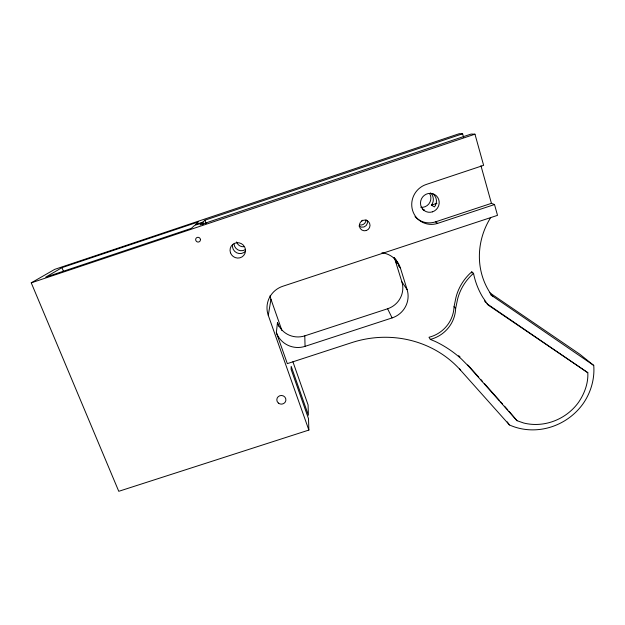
<?xml version="1.0" encoding="UTF-8"?>
<svg xmlns="http://www.w3.org/2000/svg" width="625" height="625" viewBox="0 0 625 625"><rect width="100%" height="100%" fill="white"/><g stroke="black" fill="none" stroke-linecap="round" stroke-linejoin="round"><path stroke-width="0.94" d="M489.836 292.867L579.781 354.211L593.742 365.438C594.844 379.094 590.766 392.781 582.922 403.945A58.633 54.414 -32.2 0 1 509.43 424.953L460.445 370.078A101.438 95.516 -13.3 0 0 351.922 342.57L287.328 363.633L276.352 332.555L277.469 322.68A21.609 21.117 1.8 0 0 304.789 335.859L387.609 308.758A21.766 21.25 -29.8 0 0 401.875 281.812L395.516 261.359A21.906 21.492 -34.9 0 0 394.078 257.883M463.609 137.32L462.617 133.797L459.273 133.695L54.719 269.359L31.25 282.836L118.766 491.305L308.867 430.07L268.273 315.328L270.961 299.273A21.328 20.969 7.2 0 1 270.055 295.727M454.039 306.727L455.961 297.469A48.812 46.117 -38 0 1 469.859 273.586L471.781 271.867L473.57 273.352L473.766 274.555A82.375 77.055 -45.9 0 0 482.828 297.359L488.039 304.969L587.82 372.711C588.359 383.266 584.484 393.609 578.609 402.25A50.109 46.461 -32.1 0 1 523.781 423.039L516.984 420.688L468.836 366.523L461.648 359.219A111.32 104.742 -13.3 0 0 435.297 341.477L430.32 339.398L429 337.266A32.391 31.234 -32 0 0 454.039 306.727L455.633 308.555A32.727 31.539 -31.8 0 1 430.32 339.398M455.633 308.555L457.57 299.211A49.312 46.562 -37.8 0 1 471.625 275.086L473.57 273.352M432.383 193.469A9.391 9.086 -57.1 0 1 435.383 205.578L434.445 206.906L431.383 205.133L432.289 203.828A9.18 8.883 -57.7 0 0 430.578 192.945M202.828 224.672L202.164 222.852L200.047 224.891L471.102 134.062L474.969 134.18L483.625 165.344L426.164 184.492A20.68 19.992 -56.2 0 0 412.563 210.352A20.68 19.992 -56.2 0 0 437.656 223.359L494.516 204.547L497.516 215.344L282.789 286.266A23.336 22.852 5.2 0 0 268.273 315.328M202.164 222.852L194.602 225.383L191.398 228.336L45.719 277.148L61.961 267.648L198.367 221.914L195.406 224.641L202.906 222.125L204.898 220.203L462.617 133.797M31.25 282.836L474.969 134.18M431.383 205.133L436.914 203.297M415.016 216.625A20.352 19.688 -56.6 0 0 435.484 221.867L491.438 203.344L494.516 204.547M276.352 332.555A22.711 22.133 1.2 0 0 305.055 346.352L392.094 317.922A22.875 22.281 -28.5 0 0 407.125 289.664L400.469 268.203L399.055 266.25A22.711 22.25 -33.6 0 0 394.219 257.891M422.961 209.695L424.445 210.227L422.312 208.836M486.922 303.719L587.82 372.711M490.625 294.758L593.742 365.438M435.484 221.867L437.656 223.359M468.43 365.594L478.742 377.195M480.68 379.375L482.609 381.547M484.547 383.727L499.367 400.406M500.656 401.859L502.594 404.031M504.523 406.211L507.75 409.836M509.039 411.289L516.984 420.688M395.516 261.359L396.828 263.172L395.688 259.523M467.703 364.938L468.836 366.523M507.25 421.875L509.43 424.953M484.57 300.914L485.602 302.422M401.875 281.812L407.125 289.664M459.43 368.547L460.445 370.078M387.609 308.758L392.094 317.922M61.961 267.648L63.438 271.25M204.898 220.203L206.125 223.594M202.906 222.125L203.562 223.938M270.961 299.273L281.938 330.516M292.914 361.758L308.086 404.945L308.406 415.227L291.203 366.391L291.102 369.328L308.516 418.711L308.867 430.07M277.469 322.68L278.734 326.273M398.188 263.453L399.055 266.25M480.938 165.68L491.438 203.344M471.781 271.867L471.977 273.055M304.789 335.859L305.055 346.352M366.023 219.664A5.094 5.023 -58.5 0 1 359.914 224.922M362.562 220.219A4.922 4.859 -60.6 0 1 361.594 221.055M245.602 251.102A7.523 7.367 37.1 0 1 232.578 244.688M367.328 220.445A5.211 5.133 -57.1 0 1 358.945 225.953M245.406 249.57A7.359 7.211 38.1 0 1 234 243.953M243.742 246.758A7.117 6.977 39.5 0 1 236.531 241.969M429.586 193.523A9.008 8.727 -58.2 0 1 420.812 207.281M492.797 296.633A72.078 67.469 -46.1 0 1 490.688 217.547M394.422 258.008A22.203 21.773 -34.4 0 1 396.828 263.172M458.617 355.633A110.227 103.805 -13.3 0 1 460.023 356.906M381.945 252.75A23.031 22.555 -33.1 0 1 400.469 268.203M200.422 239.508L200.406 240.172A2.43 2.352 39.8 0 1 196.516 241.469L195.797 240.438A2.43 2.352 39.8 0 1 197.219 237.43A2.43 2.352 39.8 0 1 200.297 238.937L200.422 239.508M230.484 252.805A7.797 7.625 35.6 0 0 243.664 255.5A7.797 7.625 35.6 0 0 239.188 242.859A7.797 7.625 35.6 0 0 230.484 252.805M366.289 230.539A5.391 5.32 -55 0 0 368.289 221.43A5.391 5.32 -55 0 0 359.469 224.352A5.391 5.32 -55 0 0 366.289 230.539M432.492 211.828A9.578 9.266 -56.6 0 0 436.297 195.75A9.578 9.266 -56.6 0 0 420.75 200.875A9.578 9.266 -56.6 0 0 432.492 211.828M278.367 403.07A4.547 4.336 1.6 0 0 285.82 400.664A4.547 4.336 1.6 0 0 279.891 395.703A4.547 4.336 1.6 0 0 278.367 403.07"/></g></svg>
